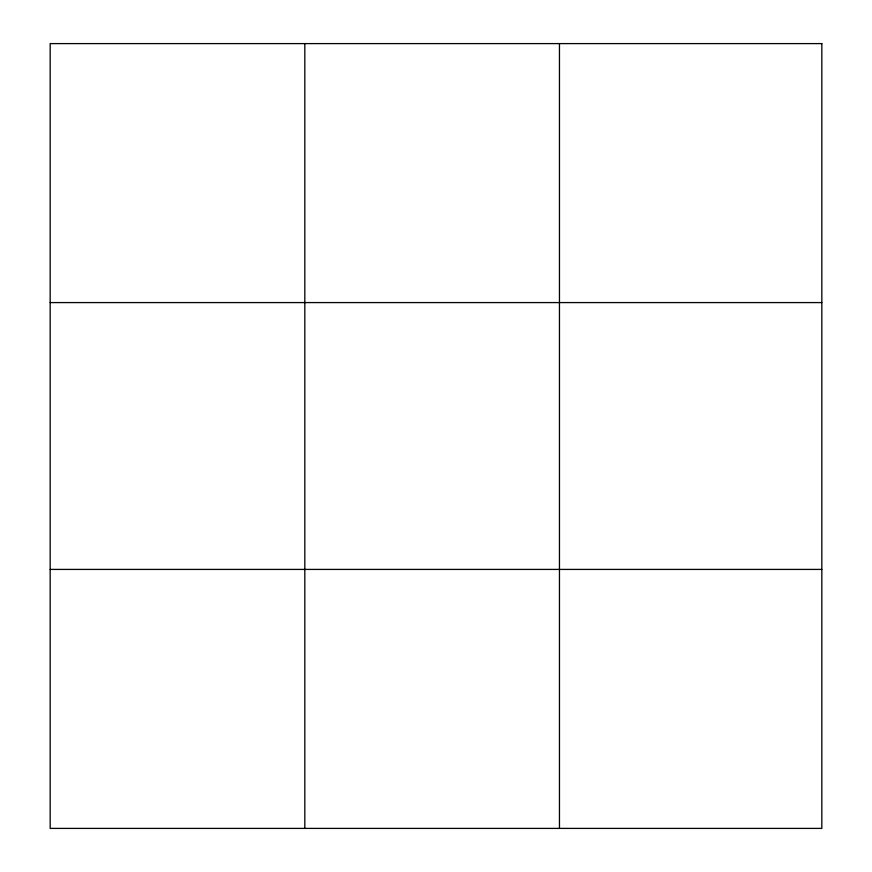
<?xml version="1.0" encoding="UTF-8"?>
<svg xmlns="http://www.w3.org/2000/svg" width="872" height="872" viewBox="0 0 872 872"><rect width="100%" height="100%" fill="white"/><g stroke="black" fill="none" stroke-linecap="round" stroke-linejoin="round"><path stroke-width="1.31" d="M304.818 43.6L304.818 828.4M559.464 43.6L559.464 828.4M50.173 302.584L821.827 302.584M50.173 569.416L821.827 569.416M821.827 43.6L821.827 828.4L50.173 828.4L50.173 43.6L821.827 43.6"/></g></svg>
